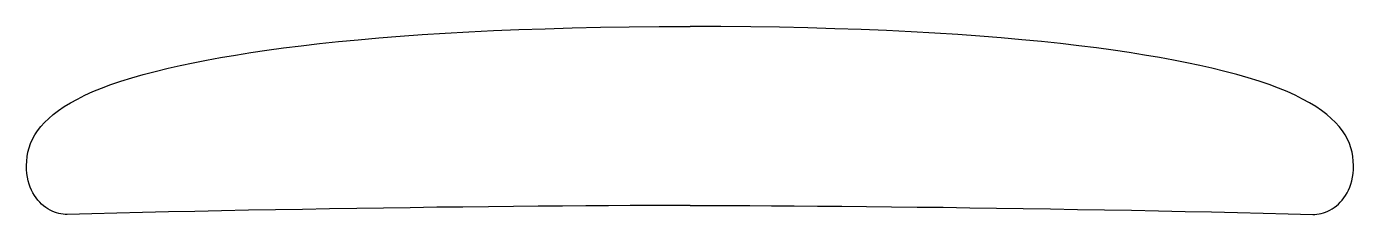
# Model space of a CAD drawing. Header units: metres. Extents: x -259 to 259, y -4 to 70.
import ezdxf

# ---------------------------------------------------------------- set-up
doc = ezdxf.new("R2010")
doc.units = ezdxf.units.M
doc.layers.get('0').update_dxf_attribs({"linetype": 'CONTINUOUS'})

msp = doc.modelspace()

# ---------------------------------------------------------------- linework, layer by layer
for points in [[(0, 0), (-7.41, -0.01), (-15.22, -0.03), (-23.4, -0.06), (-31.93, -0.1), (-40.78, -0.16), (-49.92, -0.23), (-59.32, -0.31), (-68.97, -0.4), (-78.82, -0.5), (-88.87, -0.62), (-99.07, -0.74), (-109.4, -0.88), (-119.84, -1.02), (-130.35, -1.18), (-140.92, -1.35), (-151.51, -1.53), (-162.11, -1.71), (-172.67, -1.91), (-183.17, -2.11), (-193.6, -2.33), (-203.92, -2.55), (-214.1, -2.79), (-224.11, -3.03), (-233.94, -3.27), (-243.55, -3.53), (-244.35, -3.53), (-245.16, -3.46), (-245.99, -3.34), (-246.84, -3.16), (-247.7, -2.92), (-248.56, -2.62), (-249.42, -2.26), (-250.28, -1.84), (-251.12, -1.36), (-251.96, -0.81), (-252.77, -0.2), (-253.56, 0.48), (-254.32, 1.22), (-255.04, 2.03), (-255.73, 2.91), (-256.38, 3.86), (-256.97, 4.87), (-257.52, 5.96), (-258.01, 7.12), (-258.43, 8.35), (-258.79, 9.65), (-259.08, 11.02), (-259.29, 12.47), (-259.42, 14), (-259.47, 15.6), (-259.41, 17.36), (-259.22, 19.11), (-258.91, 20.84), (-258.46, 22.55), (-257.86, 24.25), (-257.11, 25.93), (-256.2, 27.59), (-255.12, 29.23), (-253.87, 30.86), (-252.44, 32.46), (-250.81, 34.04), (-248.99, 35.6), (-246.97, 37.14), (-244.73, 38.66), (-242.28, 40.15), (-239.6, 41.62), (-236.68, 43.07), (-233.53, 44.49), (-230.12, 45.88), (-226.47, 47.25), (-222.54, 48.59), (-218.35, 49.9), (-213.88, 51.18), (-209.13, 52.43), (-204.09, 53.66), (-199.33, 54.73), (-194.33, 55.78), (-189.08, 56.81), (-183.57, 57.82), (-177.81, 58.8), (-171.78, 59.76), (-165.48, 60.69), (-158.91, 61.59), (-152.05, 62.45), (-144.91, 63.28), (-137.48, 64.07), (-129.76, 64.82), (-121.73, 65.53), (-113.39, 66.19), (-104.75, 66.81), (-95.79, 67.38), (-86.5, 67.9), (-76.89, 68.36), (-66.94, 68.77), (-56.66, 69.12), (-46.04, 69.42), (-35.06, 69.65), (-23.73, 69.82), (-12.05, 69.92), (0, 69.96)], [(0, 0), (7.41, -0.01), (15.22, -0.03), (23.4, -0.06), (31.93, -0.1), (40.78, -0.16), (49.92, -0.23), (59.32, -0.31), (68.97, -0.4), (78.82, -0.5), (88.87, -0.62), (99.07, -0.74), (109.4, -0.88), (119.84, -1.02), (130.35, -1.18), (140.92, -1.35), (151.51, -1.53), (162.11, -1.71), (172.67, -1.91), (183.17, -2.11), (193.6, -2.33), (203.92, -2.55), (214.1, -2.79), (224.11, -3.03), (233.94, -3.27), (243.55, -3.53), (244.35, -3.53), (245.16, -3.46), (245.99, -3.34), (246.84, -3.16), (247.7, -2.92), (248.56, -2.62), (249.42, -2.26), (250.28, -1.84), (251.12, -1.36), (251.96, -0.81), (252.77, -0.2), (253.56, 0.48), (254.32, 1.22), (255.04, 2.03), (255.73, 2.91), (256.38, 3.86), (256.97, 4.87), (257.52, 5.96), (258.01, 7.12), (258.43, 8.35), (258.79, 9.65), (259.08, 11.02), (259.29, 12.47), (259.42, 14), (259.47, 15.6), (259.41, 17.36), (259.22, 19.11), (258.91, 20.84), (258.46, 22.55), (257.86, 24.25), (257.11, 25.93), (256.2, 27.59), (255.12, 29.23), (253.87, 30.86), (252.44, 32.46), (250.81, 34.04), (248.99, 35.6), (246.97, 37.14), (244.73, 38.66), (242.28, 40.15), (239.6, 41.62), (236.68, 43.07), (233.53, 44.49), (230.12, 45.88), (226.47, 47.25), (222.54, 48.59), (218.35, 49.9), (213.88, 51.18), (209.13, 52.43), (204.09, 53.66), (199.33, 54.73), (194.33, 55.78), (189.08, 56.81), (183.57, 57.82), (177.81, 58.8), (171.78, 59.76), (165.48, 60.69), (158.91, 61.59), (152.05, 62.45), (144.91, 63.28), (137.48, 64.07), (129.76, 64.82), (121.73, 65.53), (113.39, 66.19), (104.75, 66.81), (95.79, 67.38), (86.5, 67.9), (76.89, 68.36), (66.94, 68.77), (56.66, 69.12), (46.04, 69.42), (35.06, 69.65), (23.73, 69.82), (12.05, 69.92), (0, 69.96)]]:
    msp.add_lwpolyline(points)

doc.saveas('drawing.dxf')
